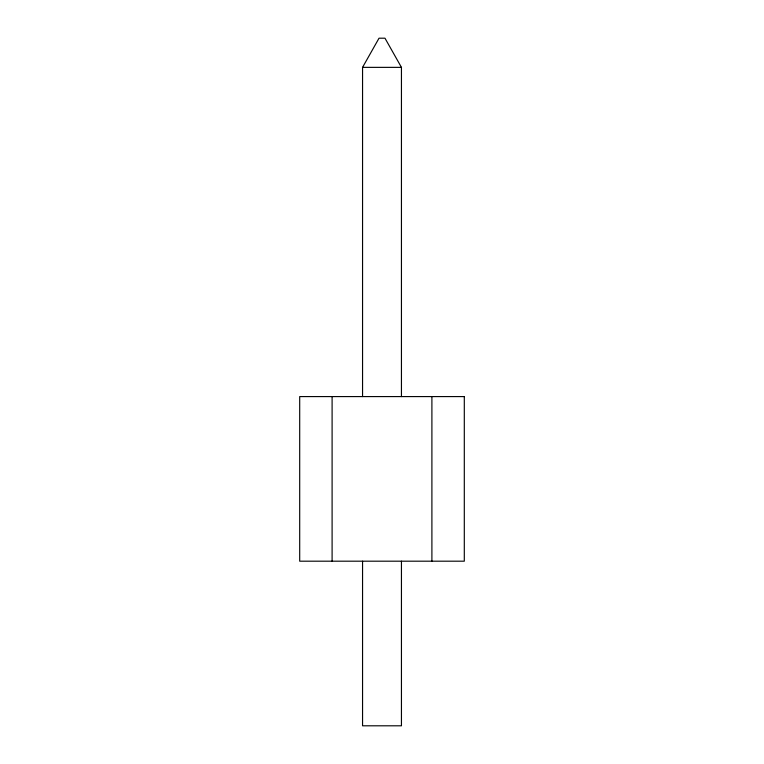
<?xml version="1.0" encoding="UTF-8"?>
<svg xmlns="http://www.w3.org/2000/svg" width="764" height="764" viewBox="0 0 764 764"><rect width="100%" height="100%" fill="white"/><g stroke="black" fill="none" stroke-linecap="round" stroke-linejoin="round"><path stroke-width="1.15" d="M362.556 396.583L362.556 67.366L379.02 38.2L384.98 38.2L401.444 67.366L401.444 396.583M362.556 67.366L401.444 67.366M431.899 396.583L431.899 561.187M401.444 561.187L401.444 725.8L362.556 725.8L362.556 561.187M332.101 396.583L332.101 561.187M464.302 396.583L299.698 396.583L299.698 561.187L464.302 561.187L464.302 396.583"/></g></svg>
